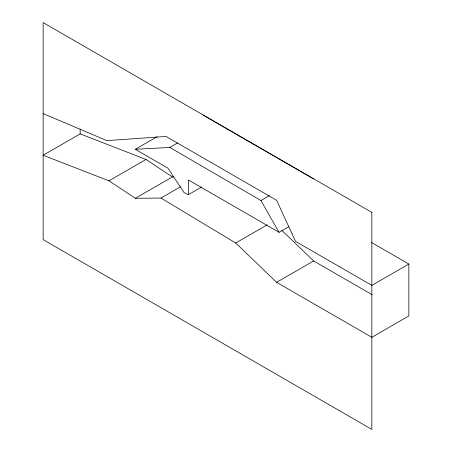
<?xml version="1.0" encoding="UTF-8"?>
<svg xmlns="http://www.w3.org/2000/svg" width="452" height="452" viewBox="0 0 452 452"><rect width="100%" height="100%" fill="white"/><g stroke="black" fill="none" stroke-linecap="round" stroke-linejoin="round"><path stroke-width="0.68" d="M157.115 136.679L135.267 149.296L167.884 168.127L183.879 192.371L188.32 194.733L188.467 180.009L279.059 232.311L288.772 226.706M173.783 176.907L172.398 176.924L145.979 159.46L80.162 133.882L43.143 155.256L108.966 180.828L135.38 198.292L160.991 198.049L180.41 186.834M108.966 180.828L145.979 159.46M135.267 149.296L169.828 147.408L177.715 142.855M135.38 198.292L172.398 176.924M188.32 194.733L201.665 187.026M169.828 147.408L260.923 200.524L269.42 195.62M160.991 198.049L235.724 243.006L267.279 224.791M235.724 243.006L276.624 282.319L313.643 260.951L372.233 294.777M276.624 282.319L371.838 337.294L408.857 315.92L408.857 264.036L371.838 285.41L295.529 241.351L276.624 200.304L166.042 136.459L106.881 140.617L43.143 113.593M203.061 115.09L313.643 178.935M371.617 242.538L408.857 264.036M281.833 230.373L313.643 260.951M260.923 200.524L279.059 232.311M80.162 128.944L80.162 133.882M371.838 212.372L43.143 22.6L43.143 239.628L371.838 429.4L371.838 212.372"/></g></svg>
